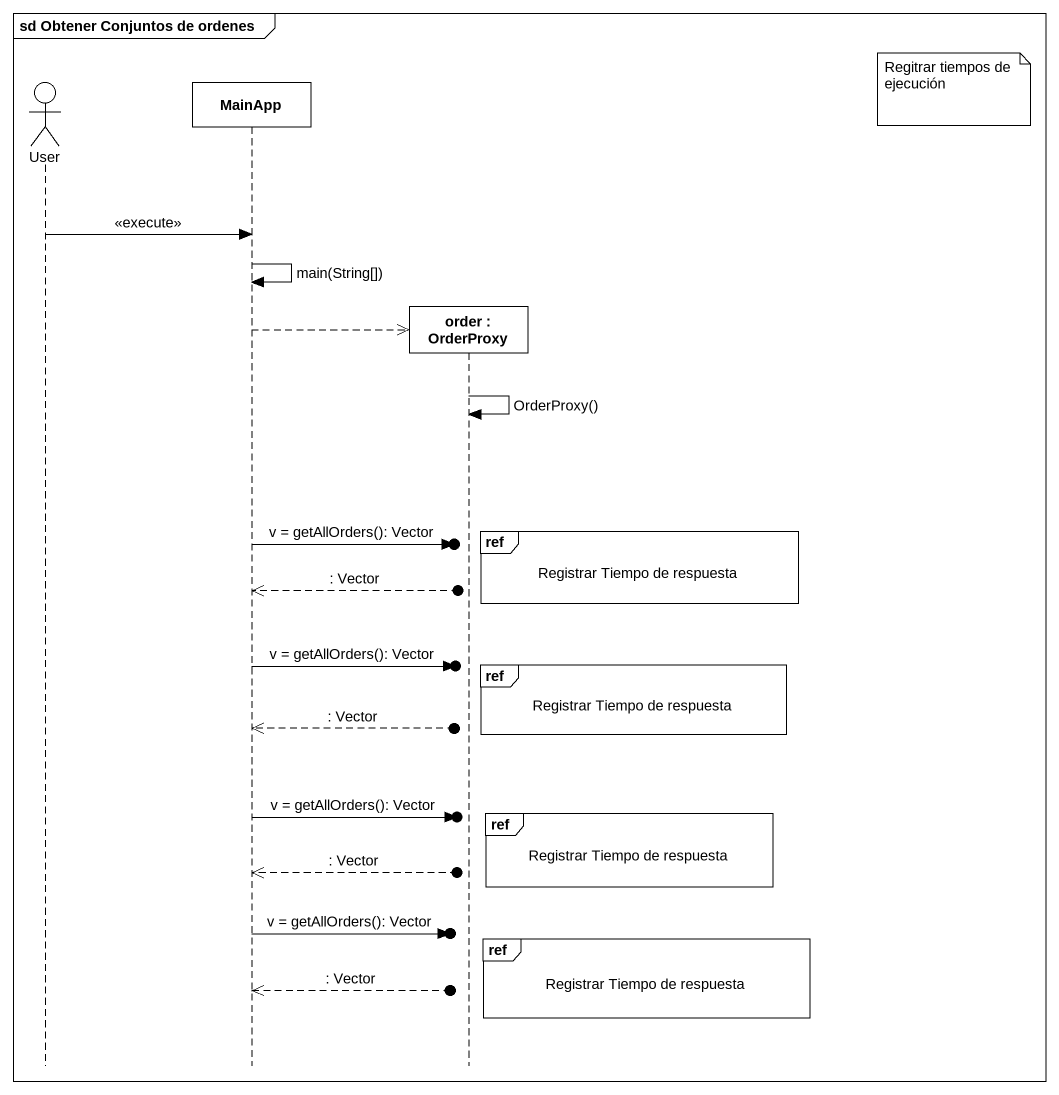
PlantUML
@startuml
mainframe sd Obtener Conjuntos de ordenes
hide footbox
actor User
participant MainApp
participant "order : OrderProxy" as order

note right of order : Regitrar tiempos de ejecución
User -> MainApp : <<execute>>
MainApp -> MainApp : main(String[])
MainApp -->> order **
order -> order : OrderProxy()
ref over order : Registrar Tiempo de respuesta
MainApp ->o] : v = getAllOrders(): Vector
MainApp <<--o] : : Vector
ref over order : Registrar Tiempo de respuesta
MainApp ->o] : v = getAllOrders(): Vector
MainApp <<--o] : : Vector
ref over order : Registrar Tiempo de respuesta
MainApp ->o] : v = getAllOrders(): Vector
MainApp <<--o] : : Vector
MainApp ->o] : v = getAllOrders(): Vector
ref over order : Registrar Tiempo de respuesta
MainApp <<--o] : : Vector
@enduml
